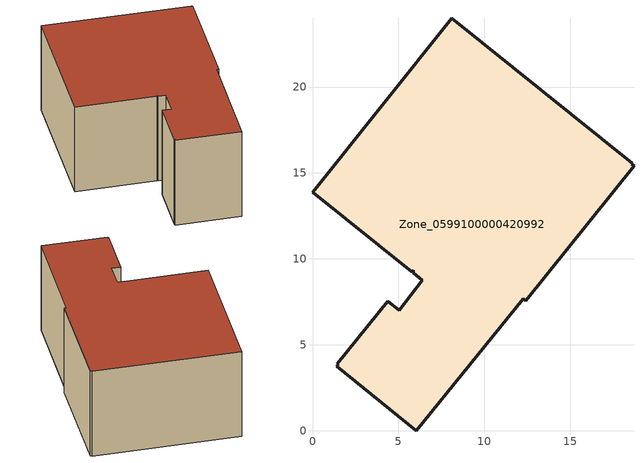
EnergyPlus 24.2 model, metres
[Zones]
Zone_0599100000420992
 floor ground (C_G): 5.85,9.34 5.77,9.25 0,13.88 8.12,24 18.62,15.56 18.58,15.52 18.71,15.41 12.43,7.56 12.26,7.69 6.05,0 1.4,3.75 1.5,3.86 1.44,3.91 4.38,7.54 5.04,7.01 6.39,8.75 5.86,9.18 z0
 wall outside (C_F): 6.05,0 12.26,7.69 12.43,7.56 18.71,15.41 18.58,15.52 18.62,15.56 8.12,24 0,13.88 5.77,9.25 5.85,9.34 5.86,9.18 6.39,8.75 5.04,7.01 4.38,7.54 1.44,3.91 1.5,3.86 1.4,3.75 6.05,0 z0:9
 roof outside (C_R): 1.5,3.86 1.4,3.75 6.05,0 12.26,7.69 12.43,7.56 18.71,15.41 18.58,15.52 18.62,15.56 8.12,24 0,13.88 5.77,9.25 5.85,9.34 5.86,9.18 6.39,8.75 5.04,7.01 4.38,7.54 1.44,3.91 z9
[BUILDING]
Pand.0599100000420992: North Axis=0; Terrain=City; Loads Convergence Tolerance Value=0.04; Temperature Convergence Tolerance Value=0.4; Solar Distribution=FullExterior; Maximum Number of Warmup Days=25; Minimum Number of Warmup Days=1
[Site:Location]
Rotterdam.The.Hague.AP_ZH_NLD Design_Conditions: Latitude=51.96; Longitude=4.45; Time Zone=1; Elevation=-4.5
[SITE:GROUNDTEMPERATURE:BUILDINGSURFACE]
18, 18, 18, 18, 18, 18, 18, 18, 18, 18, 18, 18
[MATERIAL] Thermal Absorptance=0.9; Solar Absorptance=0.7; Visible Absorptance=0.7
Name | Roughness | Thickness | Conductivity | Density | Specific Heat
G.D.1992-2005 | MediumSmooth | 0.15 | 0.06 | 540 | 1210
F.D.1992-2005 | Rough | 0.3 | 0.12 | 1920 | 840
R.D.1992-2005 | MediumRough | 0.2 | 0.08 | 1500 | 1000
[CONSTRUCTION]
C_G: G.D.1992-2005
C_F: F.D.1992-2005
C_R: R.D.1992-2005
[ZONE]
Zone_0599100000420992: Type=1; Multiplier=1; Ceiling Height=Autocalculate; Volume=Autocalculate; Floor Area=autocalculate; Part of Total Floor Area=Yes
[ZONEINFILTRATION:DESIGNFLOWRATE]
Infil_Zone_0599100000420992: Zone or ZoneList or Space or SpaceList=Zone_0599100000420992; Schedule=AlwaysOn; Design Flow Rate Calculation Method=Flow/Area; Flow Rate per Floor Area=0.0021; Constant Term Coefficient=1; Temperature Term Coefficient=0; Velocity Term Coefficient=0; Velocity Squared Term Coefficient=0
[HVACTEMPLATE:ZONE:IDEALLOADSAIRSYSTEM]
Zone_0599100000420992: Maximum Heating Supply Air Temperature=50; Minimum Cooling Supply Air Temperature=13; Maximum Heating Supply Air Humidity Ratio=0.0156; Minimum Cooling Supply Air Humidity Ratio=0.0077; Heating Limit=NoLimit; Cooling Limit=NoLimit; Dehumidification Control Type=ConstantSensibleHeatRatio; Cooling Sensible Heat Ratio=0.7; Dehumidification Setpoint=60; Humidification Control Type=None; Humidification Setpoint=30; Outdoor Air Method=None; Outdoor Air Flow Rate per Person=0.00944; Outdoor Air Flow Rate per Zone Floor Area=0; Outdoor Air Flow Rate per Zone=0; Demand Controlled Ventilation Type=None; Outdoor Air Economizer Type=NoEconomizer; Heat Recovery Type=None; Sensible Heat Recovery Effectiveness=0.7; Latent Heat Recovery Effectiveness=0.65
[ZONECONTROL:THERMOSTAT]
ThermostatControl_Zone_0599100000420992: Zone or ZoneList=Zone_0599100000420992; Control Type Schedule=DualSetpointControlType; Control 1=Thermostat_Zone_0599100000420992; Temperature Difference Between Cutout And Setpoint=0
[THERMOSTATSETPOINT:DUALSETPOINT]
Thermostat_Zone_0599100000420992: Heating Setpoint Temperature Schedule=HeatingSetpoint_Zone_0599100000420992; Cooling Setpoint Temperature Schedule=CoolingSetpoint_Zone_0599100000420992
[SCHEDULE:COMPACT]
HeatingSetpoint_Zone_0599100000420992: Through: 12/31, For: AllDays, Until: 24:00, 21
CoolingSetpoint_Zone_0599100000420992: Through: 12/31, For: AllDays, Until: 24:00, 24
DualSetpointControlType: Through: 12/31, For: AllDays, Until: 24:00, 4
AlwaysOn: Through: 12/31, For: AllDays, Until: 24:00, 1
